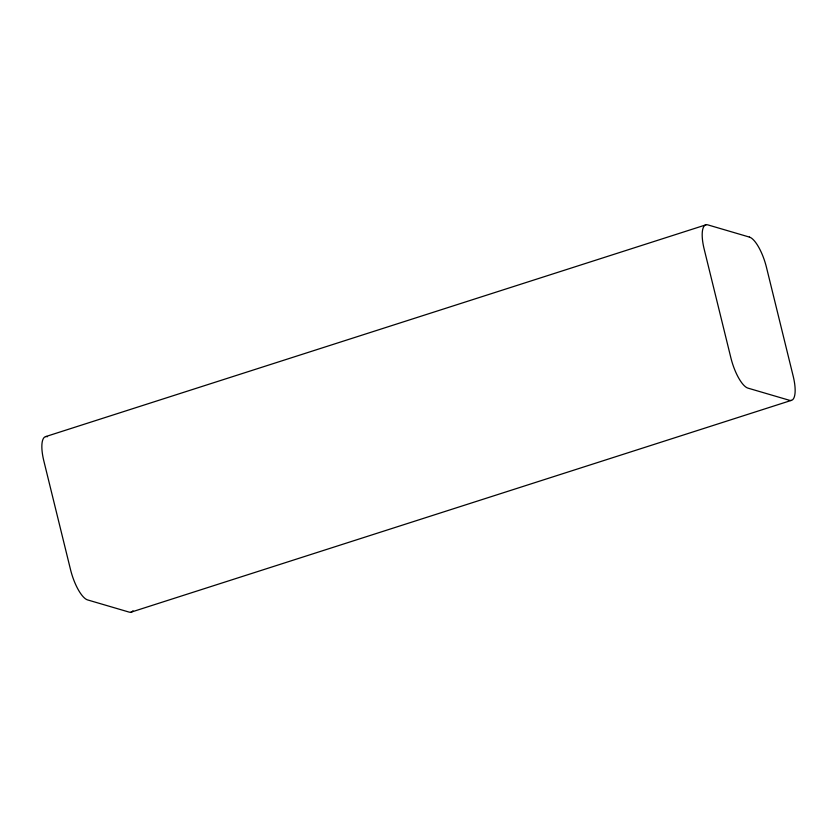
<?xml version="1.0" encoding="UTF-8"?>
<svg xmlns="http://www.w3.org/2000/svg" width="837" height="837" viewBox="0 0 837 837"><rect width="100%" height="100%" fill="white"/><g stroke="black" fill="none" stroke-linecap="round" stroke-linejoin="round"><path stroke-width="1.26" d="M45.616 436.621L705.957 224.829M131.043 612.171L791.383 400.379M132.989 610.728A28.594 9.165 72.2 0 1 129.139 612.109L87.603 599.92A28.594 9.165 72.2 0 1 70.538 569.673L43.817 460.852A28.594 9.165 72.2 0 1 47.51 436.694M749.397 237.08L707.861 224.891A28.594 9.165 72.2 0 0 704.158 249.06L730.889 357.88A28.594 9.165 72.2 0 0 747.954 388.127L789.49 400.306A28.594 9.165 72.2 0 0 793.183 376.148L766.462 267.327A28.594 9.165 72.2 0 0 749.397 237.08"/></g></svg>
